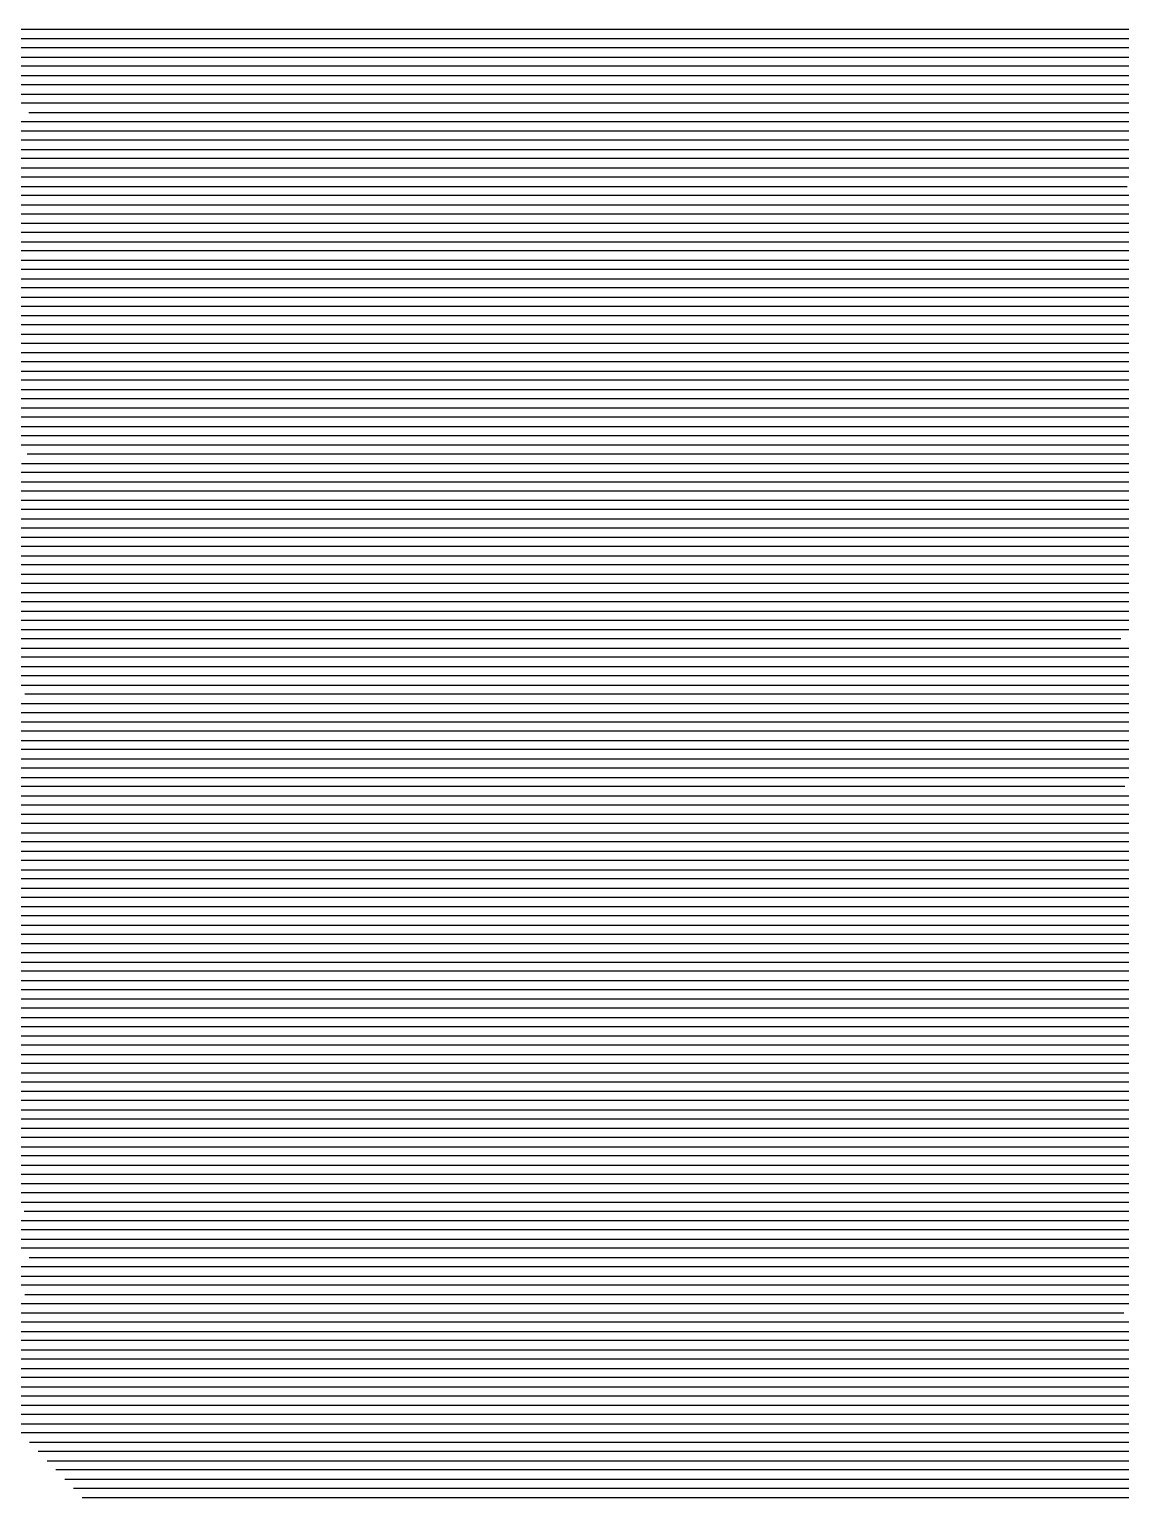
# Model space of a CAD drawing. Header units: metres. Extents: x -6.9 to 6.9, y -7 to 7.
# Drawn here: x 3.509 to 4.691, y 3.496 to 5.086 of the extents above; entities that cross this region are included whole.
import ezdxf

# ---------------------------------------------------------------- set-up
doc = ezdxf.new("R2010")
doc.units = ezdxf.units.M

msp = doc.modelspace()

# ---------------------------------------------------------------- linework, layer by layer
for p, q in [((3.265946, 5.076469, 0.122569), (3.584607, 5.076469, 0.162735)), ((3.5942, 5.086469, 0.163588), (3.271925, 5.086469, 0.122966)), ((3.584607, 5.076469, 0.162735), (3.783763, 5.076469, 0.187504)), ((3.789933, 5.086469, 0.18793), (3.5942, 5.086469, 0.163588)), ((3.783763, 5.076469, 0.187504), (4.20745, 5.076469, 0.241605)), ((4.217362, 5.086469, 0.24251), (3.789933, 5.086469, 0.18793)), ((4.20745, 5.076469, 0.241605), (4.312107, 5.076469, 0.254793)), ((4.318478, 5.086469, 0.255252), (4.217362, 5.086469, 0.24251)), ((4.312107, 5.076469, 0.254793), (4.820438, 5.076469, 0.320508)), ((4.80961, 5.086469, 0.318743), (4.318478, 5.086469, 0.255252)), ((3.253989, 5.056469, 0.121776), (3.565422, 5.056469, 0.161031)), ((3.575015, 5.066469, 0.161883), (3.259967, 5.066469, 0.122172)), ((3.565422, 5.056469, 0.161031), (3.771424, 5.056469, 0.18665)), ((3.777594, 5.066469, 0.187077), (3.575015, 5.066469, 0.161883)), ((3.771424, 5.056469, 0.18665), (4.187626, 5.056469, 0.239796)), ((4.197538, 5.066469, 0.2407), (3.777594, 5.066469, 0.187077)), ((4.187626, 5.056469, 0.239796), (4.299364, 5.056469, 0.253877)), ((4.305735, 5.066469, 0.254335), (4.197538, 5.066469, 0.2407)), ((4.299364, 5.056469, 0.253877), (4.841528, 5.056469, 0.323965)), ((4.831265, 5.066469, 0.322273), (4.305735, 5.066469, 0.254335)), ((3.55583, 5.046469, 0.160178), (3.24801, 5.046469, 0.121379)), ((3.765254, 5.046469, 0.186224), (3.55583, 5.046469, 0.160178)), ((4.177713, 5.046469, 0.238891), (3.765254, 5.046469, 0.186224)), ((4.292993, 5.046469, 0.253418), (4.177713, 5.046469, 0.238891)), ((4.831274, 5.046469, 0.323004), (4.292993, 5.046469, 0.253418)), ((3.536645, 5.026469, 0.158474), (3.236053, 5.026469, 0.120585)), ((3.242031, 5.036469, 0.120982), (3.546237, 5.036469, 0.159326)), ((3.752914, 5.026469, 0.18537), (3.536645, 5.026469, 0.158474)), ((3.546237, 5.036469, 0.159326), (3.759084, 5.036469, 0.185797)), ((4.157889, 5.026469, 0.237082), (3.752914, 5.026469, 0.18537)), ((3.759084, 5.036469, 0.185797), (4.167801, 5.036469, 0.237987)), ((4.28025, 5.026469, 0.252502), (4.157889, 5.026469, 0.237082)), ((4.167801, 5.036469, 0.237987), (4.286622, 5.036469, 0.25296)), ((4.810764, 5.026469, 0.321084), (4.28025, 5.026469, 0.252502)), ((4.286622, 5.036469, 0.25296), (4.821019, 5.036469, 0.322044)), ((3.230074, 5.016469, 0.120188), (3.527053, 5.016469, 0.157622)), ((3.527053, 5.016469, 0.157622), (3.746744, 5.016469, 0.184944)), ((3.746744, 5.016469, 0.184944), (4.147977, 5.016469, 0.236178)), ((4.147977, 5.016469, 0.236178), (4.273879, 5.016469, 0.252043)), ((4.273879, 5.016469, 0.252043), (4.80051, 5.016469, 0.320123)), ((3.51746, 5.006469, 0.156769), (3.224096, 5.006469, 0.119792)), ((3.507868, 4.996469, 0.155917), (3.734405, 4.996469, 0.18409)), ((3.740574, 5.006469, 0.184517), (3.51746, 5.006469, 0.156769)), ((3.734405, 4.996469, 0.18409), (4.128153, 4.996469, 0.234369)), ((4.138065, 5.006469, 0.235273), (3.740574, 5.006469, 0.184517)), ((4.128153, 4.996469, 0.234369), (4.261136, 4.996469, 0.251127)), ((4.267508, 5.006469, 0.251585), (4.138065, 5.006469, 0.235273)), ((4.261136, 4.996469, 0.251127), (4.78, 4.996469, 0.318203)), ((4.790255, 5.006469, 0.319163), (4.267508, 5.006469, 0.251585)), ((3.728235, 4.986469, 0.183664), (3.498275, 4.986469, 0.155065)), ((4.11824, 4.986469, 0.233464), (3.728235, 4.986469, 0.183664)), ((4.254765, 4.986469, 0.250668), (4.11824, 4.986469, 0.233464)), ((4.769746, 4.986469, 0.317242), (4.254765, 4.986469, 0.250668)), ((3.715895, 4.966469, 0.18281), (3.47909, 4.966469, 0.15336)), ((3.488683, 4.976469, 0.154212), (3.722065, 4.976469, 0.183237)), ((4.098416, 4.966469, 0.231655), (3.715895, 4.966469, 0.18281)), ((3.722065, 4.976469, 0.183237), (4.108328, 4.976469, 0.23256)), ((4.242022, 4.966469, 0.249752), (4.098416, 4.966469, 0.231655)), ((4.108328, 4.976469, 0.23256), (4.248394, 4.976469, 0.25021)), ((4.749236, 4.966469, 0.315322), (4.242022, 4.966469, 0.249752)), ((4.248394, 4.976469, 0.25021), (4.759491, 4.976469, 0.316282)), ((3.703555, 4.946469, 0.181957), (3.459905, 4.946469, 0.151655)), ((3.469498, 4.956469, 0.152508), (3.709725, 4.956469, 0.182384)), ((4.078592, 4.946469, 0.229846), (3.703555, 4.946469, 0.181957)), ((3.709725, 4.956469, 0.182384), (4.088504, 4.956469, 0.230751)), ((4.22928, 4.946469, 0.248835), (4.078592, 4.946469, 0.229846)), ((4.088504, 4.956469, 0.230751), (4.235651, 4.956469, 0.249293)), ((4.728727, 4.946469, 0.313401), (4.22928, 4.946469, 0.248835)), ((4.235651, 4.956469, 0.249293), (4.738982, 4.956469, 0.314361)), ((3.450313, 4.936469, 0.150803), (3.697385, 4.936469, 0.18153)), ((3.697385, 4.936469, 0.18153), (4.06868, 4.936469, 0.228942)), ((4.06868, 4.936469, 0.228942), (4.222909, 4.936469, 0.248377)), ((4.222909, 4.936469, 0.248377), (4.718472, 4.936469, 0.312441)), ((3.431128, 4.916469, 0.149098), (3.685046, 4.916469, 0.180677)), ((3.691216, 4.926469, 0.181104), (3.440721, 4.926469, 0.149951)), ((3.685046, 4.916469, 0.180677), (4.048855, 4.916469, 0.227133)), ((4.058767, 4.926469, 0.228037), (3.691216, 4.926469, 0.181104)), ((4.048855, 4.916469, 0.227133), (4.210166, 4.916469, 0.24746)), ((4.216537, 4.926469, 0.247918), (4.058767, 4.926469, 0.228037)), ((4.210166, 4.916469, 0.24746), (4.697963, 4.916469, 0.31052)), ((4.708217, 4.926469, 0.31148), (4.216537, 4.926469, 0.247918)), ((3.678876, 4.906469, 0.18025), (3.421536, 4.906469, 0.148246)), ((4.038943, 4.906469, 0.226228), (3.678876, 4.906469, 0.18025)), ((4.203795, 4.906469, 0.247002), (4.038943, 4.906469, 0.226228)), ((4.687708, 4.906469, 0.30956), (4.203795, 4.906469, 0.247002)), ((4.983385, 4.906469, 0.348066), (4.687708, 4.906469, 0.30956)), ((3.666536, 4.886469, 0.179397), (3.402351, 4.886469, 0.146542)), ((3.411943, 4.896469, 0.147394), (3.672706, 4.896469, 0.179824)), ((4.019119, 4.886469, 0.224419), (3.666536, 4.886469, 0.179397)), ((3.672706, 4.896469, 0.179824), (4.029031, 4.896469, 0.225324)), ((4.191052, 4.886469, 0.246085), (4.019119, 4.886469, 0.224419)), ((4.029031, 4.896469, 0.225324), (4.197423, 4.896469, 0.246544)), ((4.667199, 4.886469, 0.307639), (4.191052, 4.886469, 0.246085)), ((4.197423, 4.896469, 0.246544), (4.677453, 4.896469, 0.308599)), ((5.002229, 4.886469, 0.351271), (4.667199, 4.886469, 0.307639)), ((4.677453, 4.896469, 0.308599), (4.992807, 4.896469, 0.349669)), ((3.654196, 4.866469, 0.178544), (3.383166, 4.866469, 0.144837)), ((3.392758, 4.876469, 0.145689), (3.660366, 4.876469, 0.178971)), ((3.999294, 4.866469, 0.22261), (3.654196, 4.866469, 0.178544)), ((3.660366, 4.876469, 0.178971), (4.009207, 4.876469, 0.223515)), ((4.178309, 4.866469, 0.245169), (3.999294, 4.866469, 0.22261)), ((4.009207, 4.876469, 0.223515), (4.184681, 4.876469, 0.245627)), ((4.646689, 4.866469, 0.305718), (4.178309, 4.866469, 0.245169)), ((4.184681, 4.876469, 0.245627), (4.656944, 4.876469, 0.306679)), ((5.021073, 4.866469, 0.354475), (4.646689, 4.866469, 0.305718)), ((4.656944, 4.876469, 0.306679), (5.011651, 4.876469, 0.352873)), ((3.373574, 4.856469, 0.143985), (3.648027, 4.856469, 0.178117)), ((3.648027, 4.856469, 0.178117), (3.989382, 4.856469, 0.221706)), ((3.989382, 4.856469, 0.221706), (4.171938, 4.856469, 0.24471)), ((4.171938, 4.856469, 0.24471), (4.636435, 4.856469, 0.304758)), ((4.636435, 4.856469, 0.304758), (5.030495, 4.856469, 0.356078)), ((3.354389, 4.836469, 0.14228), (3.635687, 4.836469, 0.177264)), ((3.641857, 4.846469, 0.177691), (3.363981, 4.846469, 0.143132)), ((3.635687, 4.836469, 0.177264), (3.969558, 4.836469, 0.219897)), ((3.97947, 4.846469, 0.220801), (3.641857, 4.846469, 0.177691)), ((3.969558, 4.836469, 0.219897), (4.159196, 4.836469, 0.243794)), ((4.165567, 4.846469, 0.244252), (3.97947, 4.846469, 0.220801)), ((4.159196, 4.836469, 0.243794), (4.615925, 4.836469, 0.302837)), ((4.62618, 4.846469, 0.303797), (4.165567, 4.846469, 0.244252)), ((4.615925, 4.836469, 0.302837), (5.049339, 4.836469, 0.359282)), ((5.039917, 4.846469, 0.35768), (4.62618, 4.846469, 0.303797)), ((3.629517, 4.826469, 0.176837), (3.344796, 4.826469, 0.141428)), ((3.959646, 4.826469, 0.218992), (3.629517, 4.826469, 0.176837)), ((4.152824, 4.826469, 0.243335), (3.959646, 4.826469, 0.218992)), ((4.605671, 4.826469, 0.301877), (4.152824, 4.826469, 0.243335)), ((5.058761, 4.826469, 0.360884), (4.605671, 4.826469, 0.301877)), ((3.617177, 4.806469, 0.175984), (3.325611, 4.806469, 0.139723)), ((3.335204, 4.816469, 0.140575), (3.623347, 4.816469, 0.176411)), ((3.939821, 4.806469, 0.217183), (3.617177, 4.806469, 0.175984)), ((3.623347, 4.816469, 0.176411), (3.949733, 4.816469, 0.218088)), ((4.140082, 4.806469, 0.242419), (3.939821, 4.806469, 0.217183)), ((3.949733, 4.816469, 0.218088), (4.146453, 4.816469, 0.242877)), ((4.585161, 4.806469, 0.299956), (4.140082, 4.806469, 0.242419)), ((4.146453, 4.816469, 0.242877), (4.595416, 4.816469, 0.300916)), ((5.077605, 4.806469, 0.364089), (4.585161, 4.806469, 0.299956)), ((4.595416, 4.816469, 0.300916), (5.068183, 4.816469, 0.362486)), ((3.604837, 4.786469, 0.175131), (3.306427, 4.786469, 0.138018)), ((3.316019, 4.796469, 0.138871), (3.611007, 4.796469, 0.175557)), ((3.919997, 4.786469, 0.215374), (3.604837, 4.786469, 0.175131)), ((3.611007, 4.796469, 0.175557), (3.929909, 4.796469, 0.216278)), ((4.127339, 4.786469, 0.241502), (3.919997, 4.786469, 0.215374)), ((3.929909, 4.796469, 0.216278), (4.13371, 4.796469, 0.24196)), ((4.564652, 4.786469, 0.298035), (4.127339, 4.786469, 0.241502)), ((4.13371, 4.796469, 0.24196), (4.574906, 4.796469, 0.298996)), ((5.096449, 4.786469, 0.367293), (4.564652, 4.786469, 0.298035)), ((4.574906, 4.796469, 0.298996), (5.087027, 4.796469, 0.365691)), ((3.296834, 4.776469, 0.137166), (3.598668, 4.776469, 0.174704)), ((3.598668, 4.776469, 0.174704), (3.910085, 4.776469, 0.214469)), ((3.910085, 4.776469, 0.214469), (4.120968, 4.776469, 0.241044)), ((4.120968, 4.776469, 0.241044), (4.554397, 4.776469, 0.297075)), ((4.554397, 4.776469, 0.297075), (5.105871, 4.776469, 0.368895)), ((3.277649, 4.756469, 0.135462), (3.586328, 4.756469, 0.173851)), ((3.592498, 4.766469, 0.174277), (3.287242, 4.766469, 0.136314)), ((3.586328, 4.756469, 0.173851), (3.89026, 4.756469, 0.21266)), ((3.900173, 4.766469, 0.213565), (3.592498, 4.766469, 0.174277)), ((3.89026, 4.756469, 0.21266), (4.108225, 4.756469, 0.240127)), ((4.114596, 4.766469, 0.240585), (3.900173, 4.766469, 0.213565)), ((4.108225, 4.756469, 0.240127), (4.533888, 4.756469, 0.295154)), ((4.544142, 4.766469, 0.296115), (4.114596, 4.766469, 0.240585)), ((4.533888, 4.756469, 0.295154), (5.124715, 4.756469, 0.3721)), ((5.115293, 4.766469, 0.370498), (4.544142, 4.766469, 0.296115)), ((3.580158, 4.746469, 0.173424), (3.268057, 4.746469, 0.134609)), ((3.880348, 4.746469, 0.211756), (3.580158, 4.746469, 0.173424)), ((4.101854, 4.746469, 0.239669), (3.880348, 4.746469, 0.211756)), ((4.523633, 4.746469, 0.294194), (4.101854, 4.746469, 0.239669)), ((5.134137, 4.746469, 0.373702), (4.523633, 4.746469, 0.294194)), ((3.567818, 4.726469, 0.172571), (3.248872, 4.726469, 0.132905)), ((3.258464, 4.736469, 0.133757), (3.573988, 4.736469, 0.172997)), ((3.860524, 4.726469, 0.209947), (3.567818, 4.726469, 0.172571)), ((3.573988, 4.736469, 0.172997), (3.870436, 4.736469, 0.210851)), ((4.089111, 4.726469, 0.238752), (3.860524, 4.726469, 0.209947)), ((3.870436, 4.736469, 0.210851), (4.095483, 4.736469, 0.23921)), ((4.503124, 4.726469, 0.292273), (4.089111, 4.726469, 0.238752)), ((4.095483, 4.736469, 0.23921), (4.513378, 4.736469, 0.293234)), ((5.152982, 4.726469, 0.376906), (4.503124, 4.726469, 0.292273)), ((4.513378, 4.736469, 0.293234), (5.14356, 4.736469, 0.375304)), ((3.555479, 4.706469, 0.171717), (3.229687, 4.706469, 0.1312)), ((3.239279, 4.716469, 0.132052), (3.561648, 4.716469, 0.172144)), ((3.8407, 4.706469, 0.208138), (3.555479, 4.706469, 0.171717)), ((3.561648, 4.716469, 0.172144), (3.850612, 4.716469, 0.209042)), ((4.076369, 4.706469, 0.237835), (3.8407, 4.706469, 0.208138)), ((3.850612, 4.716469, 0.209042), (4.08274, 4.716469, 0.238294)), ((4.482614, 4.706469, 0.290353), (4.076369, 4.706469, 0.237835)), ((4.08274, 4.716469, 0.238294), (4.492869, 4.716469, 0.291313)), ((5.159413, 4.706469, 0.378494), (4.482614, 4.706469, 0.290353)), ((4.492869, 4.716469, 0.291313), (5.162404, 4.716469, 0.378509)), ((3.220095, 4.696469, 0.130348), (3.549309, 4.696469, 0.171291)), ((3.549309, 4.696469, 0.171291), (3.830787, 4.696469, 0.207233)), ((3.830787, 4.696469, 0.207233), (4.069997, 4.696469, 0.237377)), ((4.069997, 4.696469, 0.237377), (4.47236, 4.696469, 0.289392)), ((4.47236, 4.696469, 0.289392), (5.142689, 4.696469, 0.376691)), ((3.20091, 4.676469, 0.128643), (3.536969, 4.676469, 0.170437)), ((3.543139, 4.686469, 0.170864), (3.210502, 4.686469, 0.129495)), ((3.536969, 4.676469, 0.170437), (3.810963, 4.676469, 0.205424)), ((3.820875, 4.686469, 0.206329), (3.543139, 4.686469, 0.170864)), ((3.810963, 4.676469, 0.205424), (4.057255, 4.676469, 0.236461)), ((4.063626, 4.686469, 0.236919), (3.820875, 4.686469, 0.206329)), ((4.057255, 4.676469, 0.236461), (4.45185, 4.676469, 0.287472)), ((4.462105, 4.686469, 0.288432), (4.063626, 4.686469, 0.236919)), ((4.45185, 4.676469, 0.287472), (5.10924, 4.676469, 0.373086)), ((5.125964, 4.686469, 0.374888), (4.462105, 4.686469, 0.288432)), ((3.530799, 4.666469, 0.170011), (3.191317, 4.666469, 0.127791)), ((3.801051, 4.666469, 0.20452), (3.530799, 4.666469, 0.170011)), ((4.050884, 4.666469, 0.236002), (3.801051, 4.666469, 0.20452)), ((4.441596, 4.666469, 0.286511), (4.050884, 4.666469, 0.236002)), ((5.092516, 4.666469, 0.371283), (4.441596, 4.666469, 0.286511)), ((3.518459, 4.646469, 0.169157), (3.172132, 4.646469, 0.126086)), ((3.181725, 4.656469, 0.126939), (3.524629, 4.656469, 0.169584)), ((3.781226, 4.646469, 0.202711), (3.518459, 4.646469, 0.169157)), ((3.524629, 4.656469, 0.169584), (3.791139, 4.656469, 0.203615)), ((4.038141, 4.646469, 0.235086), (3.781226, 4.646469, 0.202711)), ((3.791139, 4.656469, 0.203615), (4.044512, 4.656469, 0.235544)), ((4.421086, 4.646469, 0.284591), (4.038141, 4.646469, 0.235086)), ((4.044512, 4.656469, 0.235544), (4.431341, 4.656469, 0.285551)), ((5.059067, 4.646469, 0.367677), (4.421086, 4.646469, 0.284591)), ((4.431341, 4.656469, 0.285551), (5.075791, 4.656469, 0.36948)), ((3.16254, 4.636469, 0.125234), (3.51229, 4.636469, 0.168731)), ((3.51229, 4.636469, 0.168731), (3.771314, 4.636469, 0.201806)), ((3.771314, 4.636469, 0.201806), (4.03177, 4.636469, 0.234627)), ((4.03177, 4.636469, 0.234627), (4.410831, 4.636469, 0.28363)), ((4.410831, 4.636469, 0.28363), (5.042343, 4.636469, 0.365874)), ((3.49995, 4.616469, 0.167877), (3.75149, 4.616469, 0.199997)), ((3.761402, 4.626469, 0.200902), (3.50612, 4.626469, 0.168304)), ((3.75149, 4.616469, 0.199997), (4.019027, 4.616469, 0.233711)), ((4.025398, 4.626469, 0.234169), (3.761402, 4.626469, 0.200902)), ((4.019027, 4.616469, 0.233711), (4.390322, 4.616469, 0.28171)), ((4.400577, 4.626469, 0.28267), (4.025398, 4.626469, 0.234169)), ((4.390322, 4.616469, 0.28171), (5.008894, 4.616469, 0.362268)), ((5.025618, 4.626469, 0.364071), (4.400577, 4.626469, 0.28267)), ((3.48761, 4.596469, 0.167024), (3.731666, 4.596469, 0.198188)), ((3.741578, 4.606469, 0.199093), (3.49378, 4.606469, 0.167451)), ((3.731666, 4.596469, 0.198188), (4.006284, 4.596469, 0.232794)), ((4.012656, 4.606469, 0.233252), (3.741578, 4.606469, 0.199093)), ((4.006284, 4.596469, 0.232794), (4.369813, 4.596469, 0.279789)), ((4.380067, 4.606469, 0.280749), (4.012656, 4.606469, 0.233252)), ((4.369813, 4.596469, 0.279789), (4.975445, 4.596469, 0.358662)), ((4.992169, 4.606469, 0.360465), (4.380067, 4.606469, 0.280749)), ((3.721753, 4.586469, 0.197284), (3.48144, 4.586469, 0.166598)), ((3.999913, 4.586469, 0.232336), (3.721753, 4.586469, 0.197284)), ((4.359558, 4.586469, 0.278829), (3.999913, 4.586469, 0.232336)), ((4.958721, 4.586469, 0.356859), (4.359558, 4.586469, 0.278829)), ((3.701929, 4.566469, 0.195475), (3.4691, 4.566469, 0.165744)), ((3.47527, 4.576469, 0.166171), (3.711841, 4.576469, 0.196379)), ((3.987171, 4.566469, 0.231419), (3.701929, 4.566469, 0.195475)), ((3.711841, 4.576469, 0.196379), (3.993542, 4.576469, 0.231877)), ((4.339049, 4.566469, 0.276908), (3.987171, 4.566469, 0.231419)), ((3.993542, 4.576469, 0.231877), (4.349303, 4.576469, 0.277868)), ((4.925272, 4.566469, 0.353254), (4.339049, 4.566469, 0.276908)), ((4.349303, 4.576469, 0.277868), (4.941996, 4.576469, 0.355057)), ((3.462931, 4.556469, 0.165318), (3.692017, 4.556469, 0.19457)), ((3.692017, 4.556469, 0.19457), (3.980799, 4.556469, 0.230961)), ((3.980799, 4.556469, 0.230961), (4.328794, 4.556469, 0.275948)), ((4.328794, 4.556469, 0.275948), (4.908548, 4.556469, 0.351451)), ((3.450591, 4.536469, 0.164464), (3.672193, 4.536469, 0.192761)), ((3.682105, 4.546469, 0.193666), (3.456761, 4.546469, 0.164891)), ((3.672193, 4.536469, 0.192761), (3.968057, 4.536469, 0.230044)), ((3.974428, 4.546469, 0.230502), (3.682105, 4.546469, 0.193666)), ((3.968057, 4.536469, 0.230044), (4.308285, 4.536469, 0.274027)), ((4.318539, 4.546469, 0.274987), (3.974428, 4.546469, 0.230502)), ((4.308285, 4.536469, 0.274027), (4.875099, 4.536469, 0.347845)), ((4.891823, 4.546469, 0.349648), (4.318539, 4.546469, 0.274987)), ((3.438251, 4.516469, 0.163611), (3.652368, 4.516469, 0.190952)), ((3.66228, 4.526469, 0.191856), (3.444421, 4.526469, 0.164038)), ((3.652368, 4.516469, 0.190952), (3.955314, 4.516469, 0.229127)), ((3.961685, 4.526469, 0.229586), (3.66228, 4.526469, 0.191856)), ((3.955314, 4.516469, 0.229127), (4.287775, 4.516469, 0.272106)), ((4.29803, 4.526469, 0.273067), (3.961685, 4.526469, 0.229586)), ((4.287775, 4.516469, 0.272106), (4.84165, 4.516469, 0.344239)), ((4.858375, 4.526469, 0.346042), (4.29803, 4.526469, 0.273067)), ((3.642456, 4.506469, 0.190047), (3.432081, 4.506469, 0.163184)), ((3.948943, 4.506469, 0.228669), (3.642456, 4.506469, 0.190047)), ((4.27752, 4.506469, 0.271146), (3.948943, 4.506469, 0.228669)), ((4.824926, 4.506469, 0.342436), (4.27752, 4.506469, 0.271146)), ((3.622632, 4.486469, 0.188238), (3.419742, 4.486469, 0.162331)), ((3.425911, 4.496469, 0.162758), (3.632544, 4.496469, 0.189143)), ((3.9362, 4.486469, 0.227752), (3.622632, 4.486469, 0.188238)), ((3.632544, 4.496469, 0.189143), (3.942571, 4.496469, 0.228211)), ((4.257011, 4.486469, 0.269225), (3.9362, 4.486469, 0.227752)), ((3.942571, 4.496469, 0.228211), (4.267266, 4.496469, 0.270186)), ((4.791477, 4.486469, 0.33883), (4.257011, 4.486469, 0.269225)), ((4.267266, 4.496469, 0.270186), (4.808202, 4.496469, 0.340633)), ((3.413572, 4.476469, 0.161904), (3.61272, 4.476469, 0.187334)), ((3.61272, 4.476469, 0.187334), (3.929829, 4.476469, 0.227294)), ((3.929829, 4.476469, 0.227294), (4.246756, 4.476469, 0.268265)), ((4.246756, 4.476469, 0.268265), (4.774753, 4.476469, 0.337027)), ((3.401232, 4.456469, 0.161051), (3.592895, 4.456469, 0.185525)), ((3.602807, 4.466469, 0.186429), (3.407402, 4.466469, 0.161478)), ((3.592895, 4.456469, 0.185525), (3.917086, 4.456469, 0.226378)), ((3.923458, 4.466469, 0.226836), (3.602807, 4.466469, 0.186429)), ((3.917086, 4.456469, 0.226378), (4.226247, 4.456469, 0.266344)), ((4.236502, 4.466469, 0.267305), (3.923458, 4.466469, 0.226836)), ((4.226247, 4.456469, 0.266344), (4.741304, 4.456469, 0.333422)), ((4.758028, 4.466469, 0.335225), (4.236502, 4.466469, 0.267305)), ((3.388892, 4.436469, 0.160198), (3.573071, 4.436469, 0.183716)), ((3.582983, 4.446469, 0.18462), (3.395062, 4.446469, 0.160624)), ((3.573071, 4.436469, 0.183716), (3.904344, 4.436469, 0.225461)), ((3.910715, 4.446469, 0.225919), (3.582983, 4.446469, 0.18462)), ((3.904344, 4.436469, 0.225461), (4.205738, 4.436469, 0.264423)), ((4.215992, 4.446469, 0.265384), (3.910715, 4.446469, 0.225919)), ((4.205738, 4.436469, 0.264423), (4.707855, 4.436469, 0.329816)), ((4.72458, 4.446469, 0.331619), (4.215992, 4.446469, 0.265384)), ((3.563159, 4.426469, 0.182811), (3.382722, 4.426469, 0.159771)), ((3.897972, 4.426469, 0.225003), (3.563159, 4.426469, 0.182811)), ((4.195483, 4.426469, 0.263463), (3.897972, 4.426469, 0.225003)), ((4.691131, 4.426469, 0.328013), (4.195483, 4.426469, 0.263463)), ((3.543334, 4.406469, 0.181002), (3.370383, 4.406469, 0.158918)), ((3.376553, 4.416469, 0.159344), (3.553246, 4.416469, 0.181907)), ((3.88523, 4.406469, 0.224086), (3.543334, 4.406469, 0.181002)), ((3.553246, 4.416469, 0.181907), (3.891601, 4.416469, 0.224544)), ((4.174974, 4.406469, 0.261542), (3.88523, 4.406469, 0.224086)), ((3.891601, 4.416469, 0.224544), (4.185228, 4.416469, 0.262503)), ((4.657682, 4.406469, 0.324407), (4.174974, 4.406469, 0.261542)), ((4.185228, 4.416469, 0.262503), (4.674407, 4.416469, 0.32621)), ((4.843986, 4.406469, 0.348303), (4.657682, 4.406469, 0.324407)), ((4.674407, 4.416469, 0.32621), (4.854597, 4.416469, 0.349321)), ((3.364213, 4.396469, 0.158491), (3.533422, 4.396469, 0.180098)), ((3.533422, 4.396469, 0.180098), (3.878858, 4.396469, 0.223628)), ((3.878858, 4.396469, 0.223628), (4.164719, 4.396469, 0.260582)), ((4.164719, 4.396469, 0.260582), (4.640958, 4.396469, 0.322604)), ((4.640958, 4.396469, 0.322604), (4.833375, 4.396469, 0.347284)), ((3.351873, 4.376469, 0.157638), (3.513598, 4.376469, 0.178289)), ((3.52351, 4.386469, 0.179193), (3.358043, 4.386469, 0.158064)), ((3.513598, 4.376469, 0.178289), (3.866116, 4.376469, 0.222711)), ((3.872487, 4.386469, 0.223169), (3.52351, 4.386469, 0.179193)), ((3.866116, 4.376469, 0.222711), (4.144209, 4.376469, 0.258661)), ((4.154464, 4.386469, 0.259622), (3.872487, 4.386469, 0.223169)), ((4.144209, 4.376469, 0.258661), (4.607509, 4.376469, 0.318998)), ((4.624234, 4.386469, 0.320801), (4.154464, 4.386469, 0.259622)), ((4.607509, 4.376469, 0.318998), (4.812153, 4.376469, 0.345246)), ((4.822764, 4.386469, 0.346265), (4.624234, 4.386469, 0.320801)), ((3.859745, 4.366469, 0.222253), (3.503686, 4.366469, 0.177384)), ((4.133955, 4.366469, 0.257701), (3.859745, 4.366469, 0.222253)), ((4.590785, 4.366469, 0.317195), (4.133955, 4.366469, 0.257701)), ((4.801542, 4.366469, 0.344227), (4.590785, 4.366469, 0.317195)), ((3.847002, 4.346469, 0.221336), (3.483861, 4.346469, 0.175575)), ((3.493773, 4.356469, 0.17648), (3.853373, 4.356469, 0.221794)), ((4.113445, 4.346469, 0.25578), (3.847002, 4.346469, 0.221336)), ((3.853373, 4.356469, 0.221794), (4.1237, 4.356469, 0.256741)), ((4.557336, 4.346469, 0.31359), (4.113445, 4.346469, 0.25578)), ((4.1237, 4.356469, 0.256741), (4.57406, 4.356469, 0.315393)), ((4.78032, 4.346469, 0.34219), (4.557336, 4.346469, 0.31359)), ((4.57406, 4.356469, 0.315393), (4.790931, 4.356469, 0.343209)), ((3.834259, 4.326469, 0.220419), (3.464037, 4.326469, 0.173766)), ((3.473949, 4.336469, 0.174671), (3.840631, 4.336469, 0.220878)), ((4.092936, 4.326469, 0.25386), (3.834259, 4.326469, 0.220419)), ((3.840631, 4.336469, 0.220878), (4.103191, 4.336469, 0.25482)), ((4.523887, 4.326469, 0.309984), (4.092936, 4.326469, 0.25386)), ((4.103191, 4.336469, 0.25482), (4.540612, 4.336469, 0.311787)), ((4.759098, 4.326469, 0.340152), (4.523887, 4.326469, 0.309984)), ((4.540612, 4.336469, 0.311787), (4.769709, 4.336469, 0.341171)), ((3.454125, 4.316469, 0.172862), (3.827888, 4.316469, 0.219961)), ((3.827888, 4.316469, 0.219961), (4.082681, 4.316469, 0.252899)), ((4.082681, 4.316469, 0.252899), (4.507163, 4.316469, 0.308181)), ((4.507163, 4.316469, 0.308181), (4.748487, 4.316469, 0.339133)), ((3.4343, 4.296469, 0.171053), (3.815145, 4.296469, 0.219044)), ((3.821517, 4.306469, 0.219503), (3.444213, 4.306469, 0.171957)), ((3.815145, 4.296469, 0.219044), (4.062172, 4.296469, 0.250979)), ((4.072427, 4.306469, 0.251939), (3.821517, 4.306469, 0.219503)), ((4.062172, 4.296469, 0.250979), (4.473714, 4.296469, 0.304575)), ((4.490439, 4.306469, 0.306378), (4.072427, 4.306469, 0.251939)), ((4.473714, 4.296469, 0.304575), (4.727265, 4.296469, 0.337096)), ((4.737876, 4.306469, 0.338115), (4.490439, 4.306469, 0.306378)), ((3.808774, 4.286469, 0.218586), (3.424388, 4.286469, 0.170148)), ((4.051917, 4.286469, 0.250018), (3.808774, 4.286469, 0.218586)), ((4.45699, 4.286469, 0.302772), (4.051917, 4.286469, 0.250018)), ((4.716654, 4.286469, 0.336077), (4.45699, 4.286469, 0.302772)), ((3.796032, 4.266469, 0.21767), (3.404564, 4.266469, 0.168339)), ((3.414476, 4.276469, 0.169243), (3.802403, 4.276469, 0.218128)), ((4.031408, 4.266469, 0.248098), (3.796032, 4.266469, 0.21767)), ((3.802403, 4.276469, 0.218128), (4.041663, 4.276469, 0.249058)), ((4.423541, 4.266469, 0.299166), (4.031408, 4.266469, 0.248098)), ((4.041663, 4.276469, 0.249058), (4.440266, 4.276469, 0.300969)), ((4.695432, 4.266469, 0.334039), (4.423541, 4.266469, 0.299166)), ((4.440266, 4.276469, 0.300969), (4.706043, 4.276469, 0.335058)), ((3.783289, 4.246469, 0.216753), (3.384739, 4.246469, 0.16653)), ((3.394652, 4.256469, 0.167434), (3.78966, 4.256469, 0.217211)), ((4.010899, 4.246469, 0.246177), (3.783289, 4.246469, 0.216753)), ((3.78966, 4.256469, 0.217211), (4.021153, 4.256469, 0.247137)), ((4.390093, 4.246469, 0.295561), (4.010899, 4.246469, 0.246177)), ((4.021153, 4.256469, 0.247137), (4.406817, 4.256469, 0.297363)), ((4.67421, 4.246469, 0.332002), (4.390093, 4.246469, 0.295561)), ((4.406817, 4.256469, 0.297363), (4.684821, 4.256469, 0.333021)), ((5.332781, 4.246469, 0.418747), (4.67421, 4.246469, 0.332002)), ((4.684821, 4.256469, 0.333021), (5.350667, 4.256469, 0.420724)), ((3.374827, 4.236469, 0.165625), (3.776918, 4.236469, 0.216295)), ((3.776918, 4.236469, 0.216295), (4.000644, 4.236469, 0.245217)), ((4.000644, 4.236469, 0.245217), (4.373368, 4.236469, 0.293758)), ((4.373368, 4.236469, 0.293758), (4.663599, 4.236469, 0.330983)), ((4.663599, 4.236469, 0.330983), (5.314894, 4.236469, 0.41677)), ((3.355003, 4.216469, 0.163816), (3.764175, 4.216469, 0.215378)), ((3.770546, 4.226469, 0.215836), (3.364915, 4.226469, 0.164721)), ((3.764175, 4.216469, 0.215378), (3.980134, 4.216469, 0.243296)), ((3.990389, 4.226469, 0.244256), (3.770546, 4.226469, 0.215836)), ((3.980134, 4.216469, 0.243296), (4.339919, 4.216469, 0.290152)), ((4.356644, 4.226469, 0.291955), (3.990389, 4.226469, 0.244256)), ((4.339919, 4.216469, 0.290152), (4.642377, 4.216469, 0.328945)), ((4.652988, 4.226469, 0.329964), (4.356644, 4.226469, 0.291955)), ((4.642377, 4.216469, 0.328945), (5.279121, 4.216469, 0.412816)), ((5.297008, 4.226469, 0.414793), (4.652988, 4.226469, 0.329964)), ((3.757804, 4.206469, 0.21492), (3.345091, 4.206469, 0.162912)), ((3.96988, 4.206469, 0.242336), (3.757804, 4.206469, 0.21492)), ((4.323195, 4.206469, 0.288349), (3.96988, 4.206469, 0.242336)), ((4.631766, 4.206469, 0.327927), (4.323195, 4.206469, 0.288349)), ((5.261235, 4.206469, 0.410839), (4.631766, 4.206469, 0.327927)), ((3.745061, 4.186469, 0.214003), (3.325266, 4.186469, 0.161103)), ((3.335179, 4.196469, 0.162007), (3.751432, 4.196469, 0.214461)), ((3.94937, 4.186469, 0.240415), (3.745061, 4.186469, 0.214003)), ((3.751432, 4.196469, 0.214461), (3.959625, 4.196469, 0.241375)), ((4.289746, 4.186469, 0.284743), (3.94937, 4.186469, 0.240415)), ((3.959625, 4.196469, 0.241375), (4.306471, 4.196469, 0.286546)), ((4.610544, 4.186469, 0.325889), (4.289746, 4.186469, 0.284743)), ((4.306471, 4.196469, 0.286546), (4.621155, 4.196469, 0.326908)), ((5.225462, 4.186469, 0.406885), (4.610544, 4.186469, 0.325889)), ((4.621155, 4.196469, 0.326908), (5.243349, 4.196469, 0.408862)), ((3.732319, 4.166469, 0.213086), (3.305442, 4.166469, 0.159294)), ((3.315354, 4.176469, 0.160198), (3.73869, 4.176469, 0.213545)), ((3.928861, 4.166469, 0.238494), (3.732319, 4.166469, 0.213086)), ((3.73869, 4.176469, 0.213545), (3.939116, 4.176469, 0.239455)), ((4.256298, 4.166469, 0.281137), (3.928861, 4.166469, 0.238494)), ((3.939116, 4.176469, 0.239455), (4.273022, 4.176469, 0.28294)), ((4.589322, 4.166469, 0.323851), (4.256298, 4.166469, 0.281137)), ((4.273022, 4.176469, 0.28294), (4.599933, 4.176469, 0.32487)), ((5.18969, 4.166469, 0.402931), (4.589322, 4.166469, 0.323851)), ((4.599933, 4.176469, 0.32487), (5.207576, 4.176469, 0.404908)), ((3.29553, 4.156469, 0.158389), (3.725947, 4.156469, 0.212628)), ((3.725947, 4.156469, 0.212628), (3.918606, 4.156469, 0.237534)), ((3.918606, 4.156469, 0.237534), (4.239573, 4.156469, 0.279334)), ((4.239573, 4.156469, 0.279334), (4.578711, 4.156469, 0.322833)), ((4.578711, 4.156469, 0.322833), (5.171803, 4.156469, 0.400953)), ((3.275706, 4.136469, 0.15658), (3.713205, 4.136469, 0.211711)), ((3.719576, 4.146469, 0.21217), (3.285618, 4.146469, 0.157485)), ((3.713205, 4.136469, 0.211711), (3.898097, 4.136469, 0.235613)), ((3.908352, 4.146469, 0.236574), (3.719576, 4.146469, 0.21217)), ((3.898097, 4.136469, 0.235613), (4.206125, 4.136469, 0.275729)), ((4.222849, 4.146469, 0.277532), (3.908352, 4.146469, 0.236574)), ((4.206125, 4.136469, 0.275729), (4.557489, 4.136469, 0.320795)), ((4.5681, 4.146469, 0.321814), (4.222849, 4.146469, 0.277532)), ((4.557489, 4.136469, 0.320795), (5.13603, 4.136469, 0.396999)), ((5.153917, 4.146469, 0.398976), (4.5681, 4.146469, 0.321814)), ((3.706833, 4.126469, 0.211253), (3.265793, 4.126469, 0.155676)), ((3.887842, 4.126469, 0.234653), (3.706833, 4.126469, 0.211253)), ((4.1894, 4.126469, 0.273926), (3.887842, 4.126469, 0.234653)), ((4.546878, 4.126469, 0.319776), (4.1894, 4.126469, 0.273926)), ((5.118144, 4.126469, 0.395022), (4.546878, 4.126469, 0.319776)), ((3.694091, 4.106469, 0.210336), (3.245969, 4.106469, 0.153867)), ((3.255881, 4.116469, 0.154771), (3.700462, 4.116469, 0.210795)), ((3.867333, 4.106469, 0.232732), (3.694091, 4.106469, 0.210336)), ((3.700462, 4.116469, 0.210795), (3.877588, 4.116469, 0.233693)), ((4.155951, 4.106469, 0.27032), (3.867333, 4.106469, 0.232732)), ((3.877588, 4.116469, 0.233693), (4.172676, 4.116469, 0.272123)), ((4.525656, 4.106469, 0.317739), (4.155951, 4.106469, 0.27032)), ((4.172676, 4.116469, 0.272123), (4.536267, 4.116469, 0.318757)), ((5.082371, 4.106469, 0.391068), (4.525656, 4.106469, 0.317739)), ((4.536267, 4.116469, 0.318757), (5.100258, 4.116469, 0.393045)), ((3.681348, 4.086469, 0.20942), (3.226145, 4.086469, 0.152058)), ((3.236057, 4.096469, 0.152962), (3.687719, 4.096469, 0.209878)), ((3.846823, 4.086469, 0.230812), (3.681348, 4.086469, 0.20942)), ((3.687719, 4.096469, 0.209878), (3.857078, 4.096469, 0.231772)), ((4.122503, 4.086469, 0.266714), (3.846823, 4.086469, 0.230812)), ((3.857078, 4.096469, 0.231772), (4.139227, 4.096469, 0.268517)), ((4.504434, 4.086469, 0.315701), (4.122503, 4.086469, 0.266714)), ((4.139227, 4.096469, 0.268517), (4.515045, 4.096469, 0.31672)), ((5.046598, 4.086469, 0.387114), (4.504434, 4.086469, 0.315701)), ((4.515045, 4.096469, 0.31672), (5.064485, 4.096469, 0.389091)), ((3.216232, 4.076469, 0.151153), (3.674977, 4.076469, 0.208961)), ((3.674977, 4.076469, 0.208961), (3.836569, 4.076469, 0.229851)), ((3.836569, 4.076469, 0.229851), (4.105778, 4.076469, 0.264911)), ((4.105778, 4.076469, 0.264911), (4.493823, 4.076469, 0.314682)), ((4.493823, 4.076469, 0.314682), (5.028712, 4.076469, 0.385137)), ((3.196408, 4.056469, 0.149344), (3.662234, 4.056469, 0.208045)), ((3.668606, 4.066469, 0.208503), (3.20632, 4.066469, 0.150249)), ((3.662234, 4.056469, 0.208045), (3.816059, 4.056469, 0.227931)), ((3.826314, 4.066469, 0.228891), (3.668606, 4.066469, 0.208503)), ((3.816059, 4.056469, 0.227931), (4.07233, 4.056469, 0.261305)), ((4.089054, 4.066469, 0.263108), (3.826314, 4.066469, 0.228891)), ((4.07233, 4.056469, 0.261305), (4.472601, 4.056469, 0.312645)), ((4.483212, 4.066469, 0.313663), (4.089054, 4.066469, 0.263108)), ((4.472601, 4.056469, 0.312645), (4.992939, 4.056469, 0.381182)), ((5.010826, 4.066469, 0.38316), (4.483212, 4.066469, 0.313663)), ((3.655863, 4.046469, 0.207587), (3.186496, 4.046469, 0.14844)), ((3.805805, 4.046469, 0.22697), (3.655863, 4.046469, 0.207587)), ((4.055605, 4.046469, 0.259502), (3.805805, 4.046469, 0.22697)), ((4.46199, 4.046469, 0.311626), (4.055605, 4.046469, 0.259502)), ((4.975053, 4.046469, 0.379205), (4.46199, 4.046469, 0.311626)), ((3.64312, 4.026469, 0.20667), (3.166672, 4.026469, 0.146631)), ((3.176584, 4.036469, 0.147535), (3.649492, 4.036469, 0.207128)), ((3.785295, 4.026469, 0.225049), (3.64312, 4.026469, 0.20667)), ((3.649492, 4.036469, 0.207128), (3.79555, 4.036469, 0.22601)), ((4.022157, 4.026469, 0.255897), (3.785295, 4.026469, 0.225049)), ((3.79555, 4.036469, 0.22601), (4.038881, 4.036469, 0.2577)), ((4.440768, 4.026469, 0.309588), (4.022157, 4.026469, 0.255897)), ((4.038881, 4.036469, 0.2577), (4.451379, 4.036469, 0.310607)), ((4.93928, 4.026469, 0.375251), (4.440768, 4.026469, 0.309588)), ((4.451379, 4.036469, 0.310607), (4.957166, 4.036469, 0.377228)), ((3.156759, 4.016469, 0.145726), (3.636749, 4.016469, 0.206212)), ((3.636749, 4.016469, 0.206212), (3.775041, 4.016469, 0.224089)), ((3.775041, 4.016469, 0.224089), (4.005432, 4.016469, 0.254094)), ((4.005432, 4.016469, 0.254094), (4.430157, 4.016469, 0.308569)), ((4.430157, 4.016469, 0.308569), (4.921394, 4.016469, 0.373274)), ((3.136935, 3.996469, 0.143917), (3.624006, 3.996469, 0.205295)), ((3.630378, 4.006469, 0.205753), (3.146847, 4.006469, 0.144821)), ((3.624006, 3.996469, 0.205295), (3.754531, 3.996469, 0.222168)), ((3.764786, 4.006469, 0.223129), (3.630378, 4.006469, 0.205753)), ((3.754531, 3.996469, 0.222168), (3.971983, 3.996469, 0.250488)), ((3.988708, 4.006469, 0.252291), (3.764786, 4.006469, 0.223129)), ((3.971983, 3.996469, 0.250488), (4.408935, 3.996469, 0.306532)), ((4.419546, 4.006469, 0.307551), (3.988708, 4.006469, 0.252291)), ((4.408935, 3.996469, 0.306532), (4.885621, 3.996469, 0.36932)), ((4.903507, 4.006469, 0.371297), (4.419546, 4.006469, 0.307551)), ((3.117111, 3.976469, 0.142108), (3.611264, 3.976469, 0.204378)), ((3.617635, 3.986469, 0.204837), (3.127023, 3.986469, 0.143012)), ((3.611264, 3.976469, 0.204378), (3.734022, 3.976469, 0.220248)), ((3.744277, 3.986469, 0.221208), (3.617635, 3.986469, 0.204837)), ((3.734022, 3.976469, 0.220248), (3.938535, 3.976469, 0.246882)), ((3.955259, 3.986469, 0.248685), (3.744277, 3.986469, 0.221208)), ((3.938535, 3.976469, 0.246882), (4.387713, 3.976469, 0.304494)), ((4.398324, 3.986469, 0.305513), (3.955259, 3.986469, 0.248685)), ((4.387713, 3.976469, 0.304494), (4.849848, 3.976469, 0.365366)), ((4.867735, 3.986469, 0.367343), (4.398324, 3.986469, 0.305513)), ((3.604893, 3.966469, 0.20392), (3.107199, 3.966469, 0.141203)), ((3.723767, 3.966469, 0.219287), (3.604893, 3.966469, 0.20392)), ((3.92181, 3.966469, 0.245079), (3.723767, 3.966469, 0.219287)), ((4.377102, 3.966469, 0.303475), (3.92181, 3.966469, 0.245079)), ((4.831962, 3.966469, 0.363389), (4.377102, 3.966469, 0.303475)), ((3.59215, 3.946469, 0.203003), (3.087374, 3.946469, 0.139394)), ((3.097286, 3.956469, 0.140299), (3.598521, 3.956469, 0.203462)), ((3.703258, 3.946469, 0.217367), (3.59215, 3.946469, 0.203003)), ((3.598521, 3.956469, 0.203462), (3.713512, 3.956469, 0.218327)), ((3.888362, 3.946469, 0.241473), (3.703258, 3.946469, 0.217367)), ((3.713512, 3.956469, 0.218327), (3.905086, 3.956469, 0.243276)), ((4.35588, 3.946469, 0.301438), (3.888362, 3.946469, 0.241473)), ((3.905086, 3.956469, 0.243276), (4.366491, 3.956469, 0.302457)), ((4.796189, 3.946469, 0.359434), (4.35588, 3.946469, 0.301438)), ((4.366491, 3.956469, 0.302457), (4.814075, 3.956469, 0.361411)), ((3.094213, 3.936469, 0.140601), (3.585779, 3.936469, 0.202545)), ((3.585779, 3.936469, 0.202545), (3.693003, 3.936469, 0.216406)), ((3.693003, 3.936469, 0.216406), (3.871637, 3.936469, 0.23967)), ((3.871637, 3.936469, 0.23967), (4.345269, 3.936469, 0.300419)), ((4.345269, 3.936469, 0.300419), (4.778303, 3.936469, 0.357457)), ((3.579407, 3.926469, 0.202087), (3.105645, 3.926469, 0.142386)), ((3.117077, 3.916469, 0.144171), (3.573036, 3.916469, 0.201628)), ((3.573036, 3.916469, 0.201628), (3.672494, 3.916469, 0.214486)), ((3.682748, 3.926469, 0.215446), (3.579407, 3.926469, 0.202087)), ((3.672494, 3.916469, 0.214486), (3.838189, 3.916469, 0.236065)), ((3.854913, 3.926469, 0.237868), (3.682748, 3.926469, 0.215446)), ((3.838189, 3.916469, 0.236065), (4.324047, 3.916469, 0.298381)), ((4.334658, 3.926469, 0.2994), (3.854913, 3.926469, 0.237868)), ((4.324047, 3.916469, 0.298381), (4.74253, 3.916469, 0.353503)), ((4.760416, 3.926469, 0.35548), (4.334658, 3.926469, 0.2994)), ((3.566665, 3.906469, 0.20117), (3.128509, 3.906469, 0.145956)), ((3.139941, 3.896469, 0.147741), (3.560293, 3.896469, 0.200712)), ((3.560293, 3.896469, 0.200712), (3.651984, 3.896469, 0.212565)), ((3.662239, 3.906469, 0.213525), (3.566665, 3.906469, 0.20117)), ((3.651984, 3.896469, 0.212565), (3.80474, 3.896469, 0.232459)), ((3.821464, 3.906469, 0.234262), (3.662239, 3.906469, 0.213525)), ((3.80474, 3.896469, 0.232459), (4.302825, 3.896469, 0.296344)), ((4.313436, 3.906469, 0.297363), (3.821464, 3.906469, 0.234262)), ((4.302825, 3.896469, 0.296344), (4.706757, 3.896469, 0.349549)), ((4.724643, 3.906469, 0.351526), (4.313436, 3.906469, 0.297363)), ((3.553922, 3.886469, 0.200253), (3.151373, 3.886469, 0.149526)), ((3.64173, 3.886469, 0.211605), (3.553922, 3.886469, 0.200253)), ((3.788016, 3.886469, 0.230656), (3.64173, 3.886469, 0.211605)), ((4.292214, 3.886469, 0.295325), (3.788016, 3.886469, 0.230656)), ((4.688871, 3.886469, 0.347572), (4.292214, 3.886469, 0.295325)), ((4.930458, 3.886469, 0.378937), (4.688871, 3.886469, 0.347572)), ((3.162805, 3.876469, 0.151312), (3.547551, 3.876469, 0.199795)), ((3.54118, 3.866469, 0.199337), (3.174237, 3.866469, 0.153097)), ((3.62122, 3.866469, 0.209684), (3.54118, 3.866469, 0.199337)), ((3.547551, 3.876469, 0.199795), (3.631475, 3.876469, 0.210644)), ((3.754567, 3.866469, 0.22705), (3.62122, 3.866469, 0.209684)), ((3.631475, 3.876469, 0.210644), (3.771291, 3.876469, 0.228853)), ((4.270992, 3.866469, 0.293287), (3.754567, 3.866469, 0.22705)), ((3.771291, 3.876469, 0.228853), (4.281603, 3.876469, 0.294306)), ((4.653098, 3.866469, 0.343618), (4.270992, 3.866469, 0.293287)), ((4.281603, 3.876469, 0.294306), (4.670984, 3.876469, 0.345595)), ((4.905597, 3.866469, 0.3764), (4.653098, 3.866469, 0.343618)), ((4.670984, 3.876469, 0.345595), (4.918028, 3.876469, 0.377669)), ((3.185669, 3.856469, 0.154882), (3.534808, 3.856469, 0.198878)), ((3.534808, 3.856469, 0.198878), (3.610966, 3.856469, 0.208724)), ((3.610966, 3.856469, 0.208724), (3.737842, 3.856469, 0.225247)), ((3.737842, 3.856469, 0.225247), (4.260381, 3.856469, 0.292269)), ((4.260381, 3.856469, 0.292269), (4.635212, 3.856469, 0.34164)), ((4.635212, 3.856469, 0.34164), (4.893166, 3.856469, 0.375131)), ((3.528437, 3.846469, 0.19842), (3.197101, 3.846469, 0.156667)), ((3.208533, 3.836469, 0.158452), (3.522066, 3.836469, 0.197962)), ((3.522066, 3.836469, 0.197962), (3.590456, 3.836469, 0.206803)), ((3.600711, 3.846469, 0.207763), (3.528437, 3.846469, 0.19842)), ((3.590456, 3.836469, 0.206803), (3.704394, 3.836469, 0.221641)), ((3.721118, 3.846469, 0.223444), (3.600711, 3.846469, 0.207763)), ((3.704394, 3.836469, 0.221641), (4.239159, 3.836469, 0.290231)), ((4.24977, 3.846469, 0.29125), (3.721118, 3.846469, 0.223444)), ((4.239159, 3.836469, 0.290231), (4.599439, 3.836469, 0.337686)), ((4.617325, 3.846469, 0.339663), (4.24977, 3.846469, 0.29125)), ((4.599439, 3.836469, 0.337686), (4.868305, 3.836469, 0.372594)), ((4.880736, 3.846469, 0.373862), (4.617325, 3.846469, 0.339663)), ((3.515694, 3.826469, 0.197504), (3.219965, 3.826469, 0.160237)), ((3.231396, 3.816469, 0.162022), (3.509323, 3.816469, 0.197045)), ((3.509323, 3.816469, 0.197045), (3.569947, 3.816469, 0.204882)), ((3.580202, 3.826469, 0.205843), (3.515694, 3.826469, 0.197504)), ((3.569947, 3.816469, 0.204882), (3.670945, 3.816469, 0.218036)), ((3.687669, 3.826469, 0.219839), (3.580202, 3.826469, 0.205843)), ((3.670945, 3.816469, 0.218036), (4.217937, 3.816469, 0.288193)), ((4.228548, 3.826469, 0.289212), (3.687669, 3.826469, 0.219839)), ((4.217937, 3.816469, 0.288193), (4.563666, 3.816469, 0.333732)), ((4.581552, 3.826469, 0.335709), (4.228548, 3.826469, 0.289212)), ((4.563666, 3.816469, 0.333732), (4.843444, 3.816469, 0.370056)), ((4.855874, 3.826469, 0.371325), (4.581552, 3.826469, 0.335709)), ((3.559692, 3.806469, 0.203922), (3.502952, 3.806469, 0.196587)), ((3.654221, 3.806469, 0.216233), (3.559692, 3.806469, 0.203922)), ((4.207327, 3.806469, 0.287175), (3.654221, 3.806469, 0.216233)), ((4.54578, 3.806469, 0.331755), (4.207327, 3.806469, 0.287175)), ((4.831013, 3.806469, 0.368787), (4.54578, 3.806469, 0.331755)), ((3.539183, 3.786469, 0.202001), (3.490209, 3.786469, 0.19567)), ((3.496581, 3.796469, 0.196129), (3.549437, 3.796469, 0.202962)), ((3.620772, 3.786469, 0.212627), (3.539183, 3.786469, 0.202001)), ((3.549437, 3.796469, 0.202962), (3.637496, 3.796469, 0.21443)), ((4.186105, 3.786469, 0.285137), (3.620772, 3.786469, 0.212627)), ((3.637496, 3.796469, 0.21443), (4.196716, 3.796469, 0.286156)), ((4.510007, 3.786469, 0.327801), (4.186105, 3.786469, 0.285137)), ((4.196716, 3.796469, 0.286156), (4.527893, 3.796469, 0.329778)), ((4.806152, 3.786469, 0.36625), (4.510007, 3.786469, 0.327801)), ((4.527893, 3.796469, 0.329778), (4.818583, 3.796469, 0.367519)), ((3.483838, 3.776469, 0.195212), (3.528928, 3.776469, 0.201041)), ((3.528928, 3.776469, 0.201041), (3.604048, 3.776469, 0.210824)), ((3.604048, 3.776469, 0.210824), (4.175494, 3.776469, 0.284118)), ((4.175494, 3.776469, 0.284118), (4.49212, 3.776469, 0.325824)), ((4.49212, 3.776469, 0.325824), (4.793721, 3.776469, 0.364981)), ((3.518673, 3.766469, 0.200081), (3.477467, 3.766469, 0.194754)), ((3.508419, 3.756469, 0.19912), (3.570599, 3.756469, 0.207218)), ((3.587323, 3.766469, 0.209021), (3.518673, 3.766469, 0.200081)), ((3.570599, 3.756469, 0.207218), (4.154272, 3.756469, 0.282081)), ((4.164883, 3.766469, 0.283099), (3.587323, 3.766469, 0.209021)), ((4.154272, 3.756469, 0.282081), (4.456348, 3.756469, 0.321869)), ((4.474234, 3.766469, 0.323847), (4.164883, 3.766469, 0.283099)), ((4.456348, 3.756469, 0.321869), (4.76886, 3.756469, 0.362443)), ((4.781291, 3.766469, 0.363712), (4.474234, 3.766469, 0.323847)), ((3.553874, 3.746469, 0.205415), (3.498164, 3.746469, 0.19816)), ((4.143661, 3.746469, 0.281062), (3.553874, 3.746469, 0.205415)), ((4.438461, 3.746469, 0.319892), (4.143661, 3.746469, 0.281062)), ((4.756429, 3.746469, 0.361175), (4.438461, 3.746469, 0.319892)), ((3.520426, 3.726469, 0.201809), (3.477655, 3.726469, 0.196239)), ((3.487909, 3.736469, 0.1972), (3.53715, 3.736469, 0.203612)), ((4.122439, 3.726469, 0.279024), (3.520426, 3.726469, 0.201809)), ((3.53715, 3.736469, 0.203612), (4.13305, 3.736469, 0.280043)), ((4.402688, 3.726469, 0.315938), (4.122439, 3.726469, 0.279024)), ((4.13305, 3.736469, 0.280043), (4.420575, 3.736469, 0.317915)), ((4.731568, 3.726469, 0.358637), (4.402688, 3.726469, 0.315938)), ((4.420575, 3.736469, 0.317915), (4.743999, 3.736469, 0.359906)), ((4.101217, 3.706469, 0.276987), (3.486977, 3.706469, 0.198204)), ((3.503701, 3.716469, 0.200007), (4.111828, 3.716469, 0.278005)), ((4.366916, 3.706469, 0.311984), (4.101217, 3.706469, 0.276987)), ((4.111828, 3.716469, 0.278005), (4.384802, 3.716469, 0.313961)), ((4.706707, 3.706469, 0.3561), (4.366916, 3.706469, 0.311984)), ((4.384802, 3.716469, 0.313961), (4.719137, 3.716469, 0.357368)), ((3.470253, 3.696469, 0.196401), (4.090606, 3.696469, 0.275968)), ((4.090606, 3.696469, 0.275968), (4.349029, 3.696469, 0.310007)), ((4.349029, 3.696469, 0.310007), (4.694276, 3.696469, 0.354831)), ((3.436804, 3.676469, 0.192795), (4.069384, 3.676469, 0.27393)), ((4.079995, 3.686469, 0.274949), (3.453528, 3.686469, 0.194598)), ((4.069384, 3.676469, 0.27393), (4.313257, 3.676469, 0.306053)), ((4.331143, 3.686469, 0.30803), (4.079995, 3.686469, 0.274949)), ((4.313257, 3.676469, 0.306053), (4.669415, 3.676469, 0.352293)), ((4.681846, 3.686469, 0.353562), (4.331143, 3.686469, 0.30803)), ((4.669415, 3.676469, 0.352293), (5.242416, 3.676469, 0.428475)), ((5.264442, 3.686469, 0.431019), (4.681846, 3.686469, 0.353562)), ((4.058773, 3.666469, 0.272911), (3.42008, 3.666469, 0.190992)), ((4.29537, 3.666469, 0.304076), (4.058773, 3.666469, 0.272911)), ((4.656984, 3.666469, 0.351025), (4.29537, 3.666469, 0.304076)), ((5.22039, 3.666469, 0.42593), (4.656984, 3.666469, 0.351025)), ((3.413564, 3.656469, 0.190499), (4.048162, 3.656469, 0.271893)), ((4.037551, 3.646469, 0.270874), (3.423087, 3.646469, 0.192062)), ((4.259597, 3.646469, 0.300121), (4.037551, 3.646469, 0.270874)), ((4.048162, 3.656469, 0.271893), (4.277484, 3.656469, 0.302098)), ((4.632123, 3.646469, 0.348487), (4.259597, 3.646469, 0.300121)), ((4.277484, 3.656469, 0.302098), (4.644554, 3.656469, 0.349756)), ((5.176337, 3.646469, 0.420841), (4.632123, 3.646469, 0.348487)), ((4.644554, 3.656469, 0.349756), (5.198363, 3.656469, 0.423386)), ((3.432609, 3.636469, 0.193626), (4.02694, 3.636469, 0.269855)), ((4.016329, 3.626469, 0.268836), (3.442131, 3.626469, 0.195189)), ((4.223825, 3.626469, 0.296167), (4.016329, 3.626469, 0.268836)), ((4.02694, 3.636469, 0.269855), (4.241711, 3.636469, 0.298144)), ((4.607262, 3.626469, 0.345949), (4.223825, 3.626469, 0.296167)), ((4.241711, 3.636469, 0.298144), (4.619692, 3.636469, 0.347218)), ((5.132284, 3.626469, 0.415752), (4.607262, 3.626469, 0.345949)), ((4.619692, 3.636469, 0.347218), (5.154311, 3.636469, 0.418297)), ((3.451653, 3.616469, 0.196752), (4.005718, 3.616469, 0.267817)), ((4.005718, 3.616469, 0.267817), (4.205938, 3.616469, 0.29419)), ((4.205938, 3.616469, 0.29419), (4.594831, 3.616469, 0.344681)), ((4.594831, 3.616469, 0.344681), (5.110258, 3.616469, 0.413208)), ((3.995107, 3.606469, 0.266799), (3.461175, 3.606469, 0.198316)), ((3.470697, 3.596469, 0.199879), (3.984496, 3.596469, 0.26578)), ((3.984496, 3.596469, 0.26578), (4.170165, 3.596469, 0.290236)), ((4.188052, 3.606469, 0.292213), (3.995107, 3.606469, 0.266799)), ((4.170165, 3.596469, 0.290236), (4.56997, 3.596469, 0.342143)), ((4.582401, 3.606469, 0.343412), (4.188052, 3.606469, 0.292213)), ((4.56997, 3.596469, 0.342143), (5.066205, 3.596469, 0.408119)), ((5.088231, 3.606469, 0.410663), (4.582401, 3.606469, 0.343412)), ((3.973885, 3.586469, 0.264761), (3.480219, 3.586469, 0.201443)), ((4.152279, 3.586469, 0.288259), (3.973885, 3.586469, 0.264761)), ((4.557539, 3.586469, 0.340874), (4.152279, 3.586469, 0.288259)), ((5.044179, 3.586469, 0.405574), (4.557539, 3.586469, 0.340874)), ((3.489741, 3.576469, 0.203006), (3.963274, 3.576469, 0.263742)), ((3.952663, 3.566469, 0.262723), (3.499263, 3.566469, 0.20457)), ((4.116506, 3.566469, 0.284305), (3.952663, 3.566469, 0.262723)), ((3.963274, 3.576469, 0.263742), (4.134393, 3.576469, 0.286282)), ((4.532678, 3.566469, 0.338337), (4.116506, 3.566469, 0.284305)), ((4.134393, 3.576469, 0.286282), (4.545109, 3.576469, 0.339606)), ((5.000126, 3.566469, 0.400485), (4.532678, 3.566469, 0.338337)), ((4.545109, 3.576469, 0.339606), (5.022152, 3.576469, 0.403029)), ((3.508785, 3.556469, 0.206133), (3.942052, 3.556469, 0.261705)), ((3.931441, 3.546469, 0.260686), (3.518307, 3.546469, 0.207697)), ((4.080734, 3.546469, 0.28035), (3.931441, 3.546469, 0.260686)), ((3.942052, 3.556469, 0.261705), (4.09862, 3.556469, 0.282328)), ((4.507817, 3.546469, 0.335799), (4.080734, 3.546469, 0.28035)), ((4.09862, 3.556469, 0.282328), (4.520247, 3.556469, 0.337068)), ((4.956073, 3.546469, 0.395396), (4.507817, 3.546469, 0.335799)), ((4.520247, 3.556469, 0.337068), (4.9781, 3.556469, 0.39794)), ((3.527829, 3.536469, 0.20926), (3.92083, 3.536469, 0.259667)), ((3.92083, 3.536469, 0.259667), (4.062847, 3.536469, 0.278373)), ((4.062847, 3.536469, 0.278373), (4.495386, 3.536469, 0.334531)), ((4.495386, 3.536469, 0.334531), (4.934047, 3.536469, 0.392851)), ((3.910219, 3.526469, 0.258648), (3.537351, 3.526469, 0.210824)), ((3.546873, 3.516469, 0.212387), (3.899608, 3.516469, 0.25763)), ((3.899608, 3.516469, 0.25763), (4.027074, 3.516469, 0.274419)), ((4.044961, 3.526469, 0.276396), (3.910219, 3.526469, 0.258648)), ((4.027074, 3.516469, 0.274419), (4.470525, 3.516469, 0.331993)), ((4.482956, 3.526469, 0.333262), (4.044961, 3.526469, 0.276396)), ((4.470525, 3.516469, 0.331993), (4.889994, 3.516469, 0.387762)), ((4.912021, 3.526469, 0.390307), (4.482956, 3.526469, 0.333262)), ((3.888997, 3.506469, 0.256611), (3.556395, 3.506469, 0.213951)), ((4.009188, 3.506469, 0.272442), (3.888997, 3.506469, 0.256611)), ((4.458094, 3.506469, 0.330724), (4.009188, 3.506469, 0.272442)), ((4.867968, 3.506469, 0.385218), (4.458094, 3.506469, 0.330724)), ((3.565917, 3.496469, 0.215514), (3.878386, 3.496469, 0.255592)), ((3.878386, 3.496469, 0.255592), (3.991302, 3.496469, 0.270465)), ((3.991302, 3.496469, 0.270465), (4.445664, 3.496469, 0.329455)), ((4.445664, 3.496469, 0.329455), (4.845942, 3.496469, 0.382673))]:
    msp.add_line(p, q)

doc.saveas('drawing.dxf')
